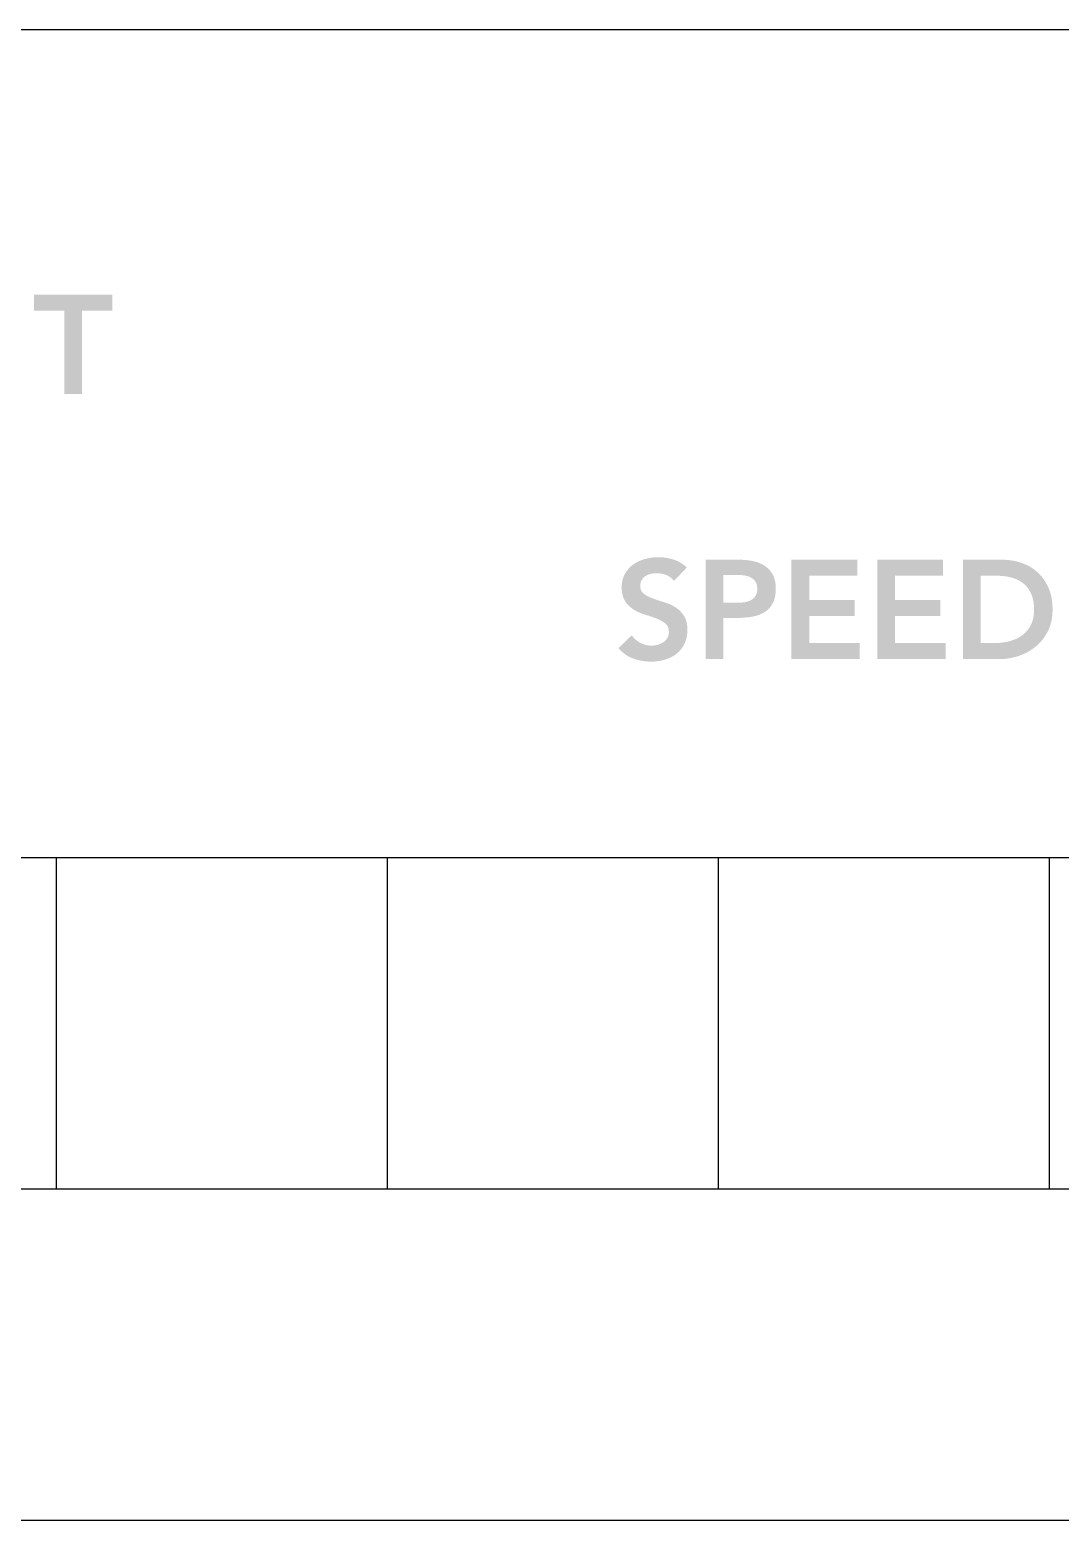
# Model space of a CAD drawing. Header units: millimetres. Extents: x -60 to 60, y -10 to 35.
# Drawn here: x -30.79 to 0.33, y -10 to 35 of the extents above; entities that cross this region are included whole.
import ezdxf

# ---------------------------------------------------------------- set-up
doc = ezdxf.new("R2010")
doc.units = ezdxf.units.MM
doc.header["$MEASUREMENT"] = 0
doc.layers.add('Default', color=178, linetype='Continuous', true_color=0x000000)

msp = doc.modelspace()

# ---------------------------------------------------------------- hatches: boundary and pattern name
at = {"layer": 'Default'}
for points in [[(-29.75, 26.517), (-30.669, 26.517), (-30.669, 27), (-28.297, 27), (-28.297, 26.517), (-29.216, 26.517), (-29.216, 24), (-29.75, 24)], [(-11.339, 18.356), (-11.344, 18.364), (-11.35, 18.371), (-11.355, 18.378), (-11.361, 18.386), (-11.367, 18.393), (-11.373, 18.4), (-11.379, 18.407), (-11.385, 18.413), (-11.391, 18.42), (-11.398, 18.426), (-11.404, 18.433), (-11.411, 18.439), (-11.417, 18.445), (-11.424, 18.451), (-11.431, 18.457), (-11.438, 18.462), (-11.445, 18.468), (-11.452, 18.473), (-11.46, 18.479), (-11.467, 18.484), (-11.475, 18.489), (-11.483, 18.494), (-11.49, 18.499), (-11.498, 18.503), (-11.506, 18.508), (-11.514, 18.512), (-11.523, 18.517), (-11.531, 18.521), (-11.548, 18.529), (-11.566, 18.536), (-11.583, 18.543), (-11.601, 18.549), (-11.619, 18.555), (-11.638, 18.561), (-11.656, 18.566), (-11.674, 18.571), (-11.693, 18.575), (-11.711, 18.579), (-11.73, 18.582), (-11.749, 18.585), (-11.768, 18.588), (-11.787, 18.59), (-11.806, 18.591), (-11.825, 18.592), (-11.845, 18.593), (-11.864, 18.593), (-11.888, 18.593), (-11.911, 18.592), (-11.933, 18.59), (-11.956, 18.588), (-11.978, 18.585), (-12.001, 18.581), (-12.023, 18.577), (-12.044, 18.572), (-12.055, 18.569), (-12.066, 18.566), (-12.076, 18.563), (-12.087, 18.56), (-12.097, 18.556), (-12.107, 18.553), (-12.117, 18.549), (-12.127, 18.544), (-12.137, 18.54), (-12.146, 18.536), (-12.156, 18.531), (-12.165, 18.526), (-12.174, 18.521), (-12.184, 18.515), (-12.192, 18.51), (-12.201, 18.504), (-12.21, 18.498), (-12.218, 18.492), (-12.227, 18.486), (-12.235, 18.479), (-12.242, 18.472), (-12.25, 18.465), (-12.257, 18.458), (-12.264, 18.451), (-12.271, 18.443), (-12.278, 18.435), (-12.284, 18.427), (-12.291, 18.419), (-12.297, 18.41), (-12.303, 18.402), (-12.308, 18.393), (-12.314, 18.383), (-12.316, 18.379), (-12.319, 18.374), (-12.321, 18.369), (-12.323, 18.365), (-12.326, 18.36), (-12.328, 18.355), (-12.33, 18.35), (-12.332, 18.345), (-12.334, 18.34), (-12.336, 18.334), (-12.339, 18.324), (-12.343, 18.313), (-12.345, 18.302), (-12.348, 18.291), (-12.35, 18.28), (-12.352, 18.268), (-12.353, 18.257), (-12.354, 18.245), (-12.355, 18.233), (-12.356, 18.22), (-12.356, 18.208), (-12.356, 18.198), (-12.356, 18.189), (-12.355, 18.18), (-12.354, 18.171), (-12.353, 18.162), (-12.352, 18.153), (-12.351, 18.144), (-12.349, 18.136), (-12.348, 18.128), (-12.346, 18.119), (-12.343, 18.111), (-12.341, 18.103), (-12.338, 18.096), (-12.336, 18.088), (-12.333, 18.08), (-12.329, 18.073), (-12.326, 18.066), (-12.322, 18.059), (-12.319, 18.052), (-12.315, 18.045), (-12.31, 18.038), (-12.306, 18.032), (-12.301, 18.026), (-12.296, 18.019), (-12.291, 18.013), (-12.286, 18.007), (-12.281, 18.001), (-12.275, 17.996), (-12.269, 17.99), (-12.263, 17.985), (-12.257, 17.98), (-12.25, 17.975), (-12.237, 17.965), (-12.223, 17.955), (-12.208, 17.945), (-12.194, 17.936), (-12.179, 17.926), (-12.163, 17.917), (-12.148, 17.908), (-12.131, 17.899), (-12.098, 17.882), (-12.063, 17.866), (-12.026, 17.85), (-11.987, 17.835), (-11.907, 17.805), (-11.823, 17.776), (-11.644, 17.72), (-11.598, 17.706), (-11.553, 17.69), (-11.508, 17.673), (-11.465, 17.655), (-11.423, 17.635), (-11.381, 17.614), (-11.341, 17.591), (-11.301, 17.568), (-11.281, 17.555), (-11.262, 17.542), (-11.244, 17.529), (-11.226, 17.515), (-11.208, 17.501), (-11.19, 17.486), (-11.173, 17.47), (-11.157, 17.454), (-11.141, 17.438), (-11.125, 17.421), (-11.109, 17.404), (-11.094, 17.386), (-11.08, 17.367), (-11.065, 17.349), (-11.052, 17.329), (-11.038, 17.309), (-11.032, 17.299), (-11.025, 17.289), (-11.019, 17.278), (-11.013, 17.267), (-11.008, 17.256), (-11.002, 17.245), (-10.997, 17.234), (-10.992, 17.222), (-10.987, 17.21), (-10.982, 17.198), (-10.978, 17.186), (-10.974, 17.174), (-10.97, 17.161), (-10.966, 17.148), (-10.962, 17.135), (-10.959, 17.122), (-10.955, 17.108), (-10.952, 17.095), (-10.947, 17.067), (-10.943, 17.038), (-10.939, 17.008), (-10.936, 16.978), (-10.934, 16.946), (-10.933, 16.914), (-10.932, 16.881), (-10.933, 16.851), (-10.934, 16.822), (-10.935, 16.793), (-10.938, 16.764), (-10.941, 16.736), (-10.945, 16.709), (-10.949, 16.682), (-10.954, 16.655), (-10.96, 16.629), (-10.967, 16.603), (-10.974, 16.578), (-10.982, 16.554), (-10.991, 16.529), (-11, 16.506), (-11.01, 16.482), (-11.021, 16.46), (-11.033, 16.437), (-11.044, 16.416), (-11.057, 16.394), (-11.07, 16.374), (-11.083, 16.353), (-11.097, 16.333), (-11.111, 16.314), (-11.126, 16.295), (-11.141, 16.277), (-11.156, 16.259), (-11.173, 16.241), (-11.189, 16.224), (-11.206, 16.208), (-11.224, 16.192), (-11.242, 16.176), (-11.261, 16.161), (-11.28, 16.146), (-11.299, 16.132), (-11.319, 16.119), (-11.339, 16.105), (-11.359, 16.093), (-11.38, 16.08), (-11.402, 16.069), (-11.423, 16.057), (-11.445, 16.046), (-11.468, 16.036), (-11.49, 16.026), (-11.514, 16.016), (-11.537, 16.007), (-11.561, 15.999), (-11.585, 15.991), (-11.61, 15.983), (-11.635, 15.976), (-11.66, 15.969), (-11.686, 15.963), (-11.711, 15.957), (-11.737, 15.952), (-11.763, 15.947), (-11.788, 15.942), (-11.815, 15.939), (-11.841, 15.935), (-11.867, 15.932), (-11.894, 15.93), (-11.921, 15.927), (-11.975, 15.925), (-12.03, 15.924), (-12.065, 15.924), (-12.099, 15.925), (-12.134, 15.927), (-12.168, 15.93), (-12.202, 15.933), (-12.236, 15.937), (-12.27, 15.942), (-12.304, 15.947), (-12.338, 15.953), (-12.371, 15.96), (-12.404, 15.968), (-12.437, 15.976), (-12.47, 15.985), (-12.503, 15.995), (-12.535, 16.006), (-12.568, 16.017), (-12.6, 16.029), (-12.631, 16.042), (-12.662, 16.056), (-12.693, 16.072), (-12.722, 16.088), (-12.752, 16.105), (-12.78, 16.123), (-12.808, 16.142), (-12.836, 16.162), (-12.863, 16.183), (-12.889, 16.205), (-12.915, 16.228), (-12.94, 16.252), (-12.965, 16.277), (-12.989, 16.303), (-13.013, 16.331), (-12.61, 16.72), (-12.598, 16.702), (-12.585, 16.684), (-12.571, 16.667), (-12.558, 16.65), (-12.543, 16.634), (-12.528, 16.618), (-12.513, 16.603), (-12.497, 16.588), (-12.481, 16.574), (-12.464, 16.561), (-12.447, 16.547), (-12.429, 16.535), (-12.411, 16.523), (-12.393, 16.511), (-12.373, 16.5), (-12.354, 16.489), (-12.334, 16.479), (-12.314, 16.47), (-12.294, 16.461), (-12.273, 16.453), (-12.253, 16.446), (-12.232, 16.439), (-12.211, 16.433), (-12.19, 16.427), (-12.169, 16.423), (-12.148, 16.418), (-12.126, 16.415), (-12.105, 16.412), (-12.083, 16.41), (-12.061, 16.408), (-12.039, 16.407), (-12.017, 16.407), (-11.994, 16.407), (-11.97, 16.408), (-11.947, 16.41), (-11.924, 16.413), (-11.9, 16.417), (-11.877, 16.421), (-11.854, 16.426), (-11.831, 16.432), (-11.819, 16.435), (-11.807, 16.439), (-11.796, 16.443), (-11.785, 16.447), (-11.774, 16.451), (-11.763, 16.455), (-11.752, 16.459), (-11.742, 16.464), (-11.731, 16.469), (-11.721, 16.474), (-11.71, 16.479), (-11.7, 16.485), (-11.69, 16.49), (-11.68, 16.496), (-11.671, 16.502), (-11.661, 16.508), (-11.652, 16.515), (-11.642, 16.522), (-11.633, 16.529), (-11.625, 16.536), (-11.616, 16.543), (-11.608, 16.55), (-11.6, 16.558), (-11.592, 16.566), (-11.585, 16.574), (-11.577, 16.583), (-11.57, 16.591), (-11.563, 16.6), (-11.557, 16.609), (-11.55, 16.619), (-11.544, 16.628), (-11.538, 16.638), (-11.535, 16.643), (-11.532, 16.648), (-11.53, 16.653), (-11.527, 16.658), (-11.525, 16.663), (-11.522, 16.668), (-11.52, 16.673), (-11.518, 16.678), (-11.516, 16.684), (-11.514, 16.689), (-11.512, 16.694), (-11.51, 16.7), (-11.508, 16.705), (-11.506, 16.711), (-11.503, 16.722), (-11.5, 16.733), (-11.498, 16.745), (-11.496, 16.757), (-11.494, 16.768), (-11.493, 16.78), (-11.492, 16.793), (-11.492, 16.805), (-11.492, 16.818), (-11.492, 16.828), (-11.492, 16.838), (-11.492, 16.848), (-11.493, 16.858), (-11.494, 16.868), (-11.495, 16.877), (-11.497, 16.886), (-11.498, 16.896), (-11.5, 16.905), (-11.502, 16.914), (-11.504, 16.922), (-11.506, 16.931), (-11.509, 16.939), (-11.512, 16.948), (-11.515, 16.956), (-11.518, 16.964), (-11.521, 16.972), (-11.525, 16.98), (-11.529, 16.987), (-11.533, 16.995), (-11.537, 17.002), (-11.542, 17.009), (-11.546, 17.016), (-11.551, 17.023), (-11.556, 17.029), (-11.561, 17.036), (-11.567, 17.042), (-11.573, 17.049), (-11.579, 17.055), (-11.585, 17.061), (-11.591, 17.066), (-11.597, 17.072), (-11.611, 17.083), (-11.625, 17.094), (-11.639, 17.104), (-11.654, 17.115), (-11.669, 17.125), (-11.684, 17.135), (-11.7, 17.145), (-11.716, 17.154), (-11.733, 17.163), (-11.75, 17.173), (-11.767, 17.181), (-11.785, 17.19), (-11.803, 17.198), (-11.822, 17.207), (-11.86, 17.222), (-11.94, 17.253), (-12.024, 17.282), (-12.112, 17.311), (-12.203, 17.339), (-12.25, 17.353), (-12.295, 17.369), (-12.339, 17.386), (-12.382, 17.404), (-12.425, 17.424), (-12.466, 17.444), (-12.507, 17.466), (-12.547, 17.489), (-12.566, 17.502), (-12.585, 17.514), (-12.604, 17.527), (-12.622, 17.541), (-12.64, 17.555), (-12.657, 17.57), (-12.674, 17.585), (-12.691, 17.601), (-12.707, 17.617), (-12.723, 17.633), (-12.738, 17.651), (-12.753, 17.668), (-12.768, 17.686), (-12.782, 17.705), (-12.796, 17.724), (-12.809, 17.744), (-12.816, 17.754), (-12.822, 17.764), (-12.828, 17.774), (-12.834, 17.785), (-12.84, 17.796), (-12.845, 17.807), (-12.851, 17.818), (-12.856, 17.83), (-12.861, 17.842), (-12.865, 17.854), (-12.87, 17.866), (-12.874, 17.878), (-12.878, 17.891), (-12.882, 17.903), (-12.885, 17.916), (-12.889, 17.93), (-12.892, 17.943), (-12.895, 17.957), (-12.9, 17.984), (-12.905, 18.013), (-12.909, 18.043), (-12.912, 18.073), (-12.914, 18.104), (-12.915, 18.137), (-12.915, 18.169), (-12.915, 18.198), (-12.914, 18.227), (-12.912, 18.255), (-12.909, 18.282), (-12.906, 18.309), (-12.902, 18.335), (-12.897, 18.361), (-12.891, 18.387), (-12.885, 18.412), (-12.878, 18.436), (-12.87, 18.46), (-12.862, 18.483), (-12.857, 18.495), (-12.852, 18.506), (-12.847, 18.518), (-12.842, 18.529), (-12.837, 18.54), (-12.831, 18.551), (-12.826, 18.561), (-12.82, 18.572), (-12.808, 18.593), (-12.795, 18.614), (-12.782, 18.634), (-12.769, 18.653), (-12.755, 18.672), (-12.74, 18.691), (-12.725, 18.709), (-12.71, 18.727), (-12.694, 18.745), (-12.678, 18.762), (-12.661, 18.778), (-12.644, 18.794), (-12.626, 18.81), (-12.608, 18.825), (-12.589, 18.84), (-12.57, 18.854), (-12.55, 18.868), (-12.531, 18.881), (-12.51, 18.894), (-12.49, 18.906), (-12.469, 18.918), (-12.448, 18.93), (-12.426, 18.941), (-12.404, 18.952), (-12.382, 18.962), (-12.359, 18.972), (-12.336, 18.981), (-12.313, 18.99), (-12.289, 18.999), (-12.265, 19.007), (-12.241, 19.014), (-12.216, 19.021), (-12.166, 19.034), (-12.116, 19.045), (-12.066, 19.055), (-12.015, 19.063), (-11.964, 19.069), (-11.913, 19.073), (-11.861, 19.075), (-11.809, 19.076), (-11.78, 19.076), (-11.75, 19.075), (-11.721, 19.074), (-11.692, 19.072), (-11.662, 19.069), (-11.633, 19.066), (-11.605, 19.062), (-11.576, 19.058), (-11.547, 19.053), (-11.519, 19.048), (-11.49, 19.042), (-11.462, 19.036), (-11.434, 19.029), (-11.405, 19.021), (-11.377, 19.013), (-11.35, 19.004), (-11.322, 18.995), (-11.295, 18.985), (-11.268, 18.974), (-11.241, 18.962), (-11.215, 18.95), (-11.189, 18.937), (-11.163, 18.923), (-11.138, 18.909), (-11.113, 18.894), (-11.089, 18.878), (-11.065, 18.861), (-11.041, 18.844), (-11.017, 18.826), (-10.994, 18.807), (-10.972, 18.787), (-10.949, 18.767)], [(-7.788, 19), (-5.801, 19), (-5.801, 18.517), (-7.254, 18.517), (-7.254, 17.78), (-5.877, 17.78), (-5.877, 17.297), (-7.254, 17.297), (-7.254, 16.483), (-5.725, 16.483), (-5.725, 16), (-7.788, 16)], [(-5.199, 19), (-3.212, 19), (-3.212, 18.517), (-4.665, 18.517), (-4.665, 17.78), (-3.288, 17.78), (-3.288, 17.297), (-4.665, 17.297), (-4.665, 16.483), (-3.136, 16.483), (-3.136, 16), (-5.199, 16)]]:
    msp.add_hatch(color=256, dxfattribs=at).paths.add_polyline_path(points, flags=0)
h = msp.add_hatch(color=256, dxfattribs=at)
h.paths.add_polyline_path([(-10.377, 19), (-9.369, 19), (-9.315, 18.999), (-9.262, 18.997), (-9.209, 18.994), (-9.156, 18.989), (-9.104, 18.983), (-9.053, 18.976), (-9.002, 18.968), (-8.951, 18.958), (-8.926, 18.952), (-8.902, 18.946), (-8.878, 18.94), (-8.854, 18.933), (-8.83, 18.926), (-8.807, 18.918), (-8.784, 18.91), (-8.762, 18.901), (-8.74, 18.892), (-8.719, 18.882), (-8.698, 18.872), (-8.677, 18.862), (-8.656, 18.851), (-8.636, 18.84), (-8.617, 18.828), (-8.597, 18.816), (-8.579, 18.803), (-8.56, 18.79), (-8.542, 18.776), (-8.525, 18.762), (-8.508, 18.747), (-8.492, 18.731), (-8.476, 18.716), (-8.46, 18.699), (-8.445, 18.682), (-8.431, 18.665), (-8.417, 18.647), (-8.403, 18.628), (-8.39, 18.609), (-8.378, 18.59), (-8.365, 18.569), (-8.354, 18.549), (-8.348, 18.538), (-8.343, 18.527), (-8.338, 18.517), (-8.332, 18.506), (-8.328, 18.494), (-8.323, 18.483), (-8.318, 18.472), (-8.314, 18.46), (-8.31, 18.448), (-8.306, 18.436), (-8.298, 18.412), (-8.292, 18.386), (-8.285, 18.361), (-8.28, 18.334), (-8.276, 18.307), (-8.272, 18.28), (-8.268, 18.251), (-8.266, 18.222), (-8.264, 18.193), (-8.263, 18.162), (-8.263, 18.131), (-8.263, 18.096), (-8.264, 18.062), (-8.266, 18.029), (-8.269, 17.996), (-8.272, 17.965), (-8.276, 17.934), (-8.281, 17.904), (-8.287, 17.875), (-8.294, 17.847), (-8.301, 17.82), (-8.305, 17.806), (-8.309, 17.793), (-8.313, 17.78), (-8.318, 17.767), (-8.322, 17.755), (-8.327, 17.743), (-8.332, 17.731), (-8.337, 17.719), (-8.343, 17.707), (-8.348, 17.696), (-8.354, 17.685), (-8.36, 17.674), (-8.373, 17.652), (-8.386, 17.632), (-8.399, 17.611), (-8.413, 17.592), (-8.428, 17.573), (-8.443, 17.554), (-8.458, 17.537), (-8.475, 17.52), (-8.491, 17.503), (-8.508, 17.487), (-8.526, 17.472), (-8.544, 17.457), (-8.563, 17.443), (-8.583, 17.43), (-8.602, 17.417), (-8.623, 17.405), (-8.644, 17.393), (-8.665, 17.382), (-8.687, 17.371), (-8.709, 17.361), (-8.731, 17.351), (-8.754, 17.342), (-8.778, 17.333), (-8.801, 17.325), (-8.826, 17.317), (-8.85, 17.309), (-8.875, 17.303), (-8.901, 17.296), (-8.926, 17.29), (-8.953, 17.285), (-8.979, 17.28), (-9.006, 17.275), (-9.061, 17.267), (-9.117, 17.261), (-9.173, 17.255), (-9.229, 17.25), (-9.287, 17.246), (-9.344, 17.244), (-9.403, 17.242), (-9.462, 17.242), (-9.843, 17.242), (-9.843, 16), (-10.377, 16)], flags=0)
h.paths.add_polyline_path([(-9.521, 17.699), (-9.843, 17.699), (-9.843, 18.542), (-9.462, 18.542), (-9.408, 18.542), (-9.354, 18.539), (-9.298, 18.535), (-9.242, 18.53), (-9.227, 18.528), (-9.213, 18.526), (-9.199, 18.524), (-9.186, 18.521), (-9.172, 18.519), (-9.159, 18.516), (-9.145, 18.512), (-9.132, 18.509), (-9.12, 18.505), (-9.107, 18.501), (-9.094, 18.497), (-9.082, 18.493), (-9.07, 18.488), (-9.058, 18.483), (-9.046, 18.478), (-9.034, 18.472), (-9.022, 18.467), (-9.011, 18.461), (-9, 18.454), (-8.989, 18.448), (-8.979, 18.441), (-8.969, 18.434), (-8.959, 18.426), (-8.949, 18.418), (-8.94, 18.41), (-8.931, 18.402), (-8.922, 18.393), (-8.913, 18.384), (-8.905, 18.375), (-8.897, 18.365), (-8.889, 18.356), (-8.881, 18.345), (-8.878, 18.34), (-8.874, 18.335), (-8.871, 18.329), (-8.867, 18.324), (-8.864, 18.318), (-8.861, 18.312), (-8.858, 18.306), (-8.855, 18.3), (-8.853, 18.294), (-8.85, 18.288), (-8.848, 18.282), (-8.845, 18.275), (-8.843, 18.269), (-8.841, 18.262), (-8.839, 18.255), (-8.837, 18.248), (-8.835, 18.241), (-8.833, 18.234), (-8.832, 18.227), (-8.83, 18.22), (-8.828, 18.205), (-8.826, 18.189), (-8.824, 18.173), (-8.823, 18.157), (-8.822, 18.14), (-8.822, 18.123), (-8.822, 18.104), (-8.823, 18.086), (-8.824, 18.068), (-8.826, 18.051), (-8.828, 18.034), (-8.83, 18.026), (-8.831, 18.018), (-8.833, 18.01), (-8.835, 18.002), (-8.836, 17.995), (-8.838, 17.987), (-8.841, 17.98), (-8.843, 17.973), (-8.845, 17.966), (-8.848, 17.959), (-8.85, 17.952), (-8.853, 17.945), (-8.856, 17.939), (-8.859, 17.932), (-8.862, 17.926), (-8.865, 17.92), (-8.869, 17.914), (-8.872, 17.908), (-8.876, 17.902), (-8.88, 17.896), (-8.884, 17.891), (-8.888, 17.886), (-8.896, 17.875), (-8.905, 17.865), (-8.914, 17.855), (-8.923, 17.846), (-8.932, 17.837), (-8.942, 17.828), (-8.952, 17.82), (-8.963, 17.811), (-8.974, 17.804), (-8.985, 17.796), (-8.996, 17.789), (-9.008, 17.782), (-9.02, 17.776), (-9.032, 17.77), (-9.044, 17.764), (-9.057, 17.758), (-9.07, 17.753), (-9.083, 17.748), (-9.097, 17.744), (-9.11, 17.739), (-9.124, 17.735), (-9.138, 17.731), (-9.152, 17.728), (-9.166, 17.725), (-9.18, 17.722), (-9.194, 17.719), (-9.209, 17.716), (-9.224, 17.714), (-9.238, 17.712), (-9.253, 17.71), (-9.269, 17.709), (-9.284, 17.708), (-9.405, 17.701), (-9.463, 17.7)], flags=0)
h = msp.add_hatch(color=256, dxfattribs=at)
h.paths.add_polyline_path([(-2.61, 19), (-1.428, 19), (-1.391, 19), (-1.354, 18.999), (-1.317, 18.997), (-1.281, 18.994), (-1.245, 18.991), (-1.208, 18.987), (-1.172, 18.983), (-1.137, 18.977), (-1.101, 18.971), (-1.065, 18.964), (-1.03, 18.957), (-0.995, 18.949), (-0.96, 18.94), (-0.925, 18.93), (-0.89, 18.92), (-0.856, 18.909), (-0.822, 18.897), (-0.788, 18.885), (-0.755, 18.871), (-0.722, 18.857), (-0.69, 18.843), (-0.658, 18.827), (-0.627, 18.811), (-0.596, 18.794), (-0.566, 18.776), (-0.536, 18.758), (-0.507, 18.739), (-0.479, 18.719), (-0.45, 18.698), (-0.423, 18.676), (-0.395, 18.654), (-0.369, 18.631), (-0.342, 18.608), (-0.317, 18.583), (-0.292, 18.558), (-0.268, 18.532), (-0.245, 18.506), (-0.222, 18.478), (-0.199, 18.45), (-0.178, 18.421), (-0.157, 18.391), (-0.137, 18.361), (-0.117, 18.33), (-0.099, 18.298), (-0.08, 18.265), (-0.063, 18.232), (-0.046, 18.198), (-0.03, 18.163), (-0.014, 18.128), (0, 18.091), (0.014, 18.054), (0.026, 18.016), (0.037, 17.977), (0.048, 17.938), (0.057, 17.898), (0.066, 17.856), (0.073, 17.815), (0.08, 17.772), (0.085, 17.729), (0.09, 17.684), (0.093, 17.64), (0.095, 17.594), (0.097, 17.547), (0.097, 17.5), (0.097, 17.452), (0.095, 17.405), (0.092, 17.359), (0.088, 17.314), (0.083, 17.269), (0.077, 17.225), (0.069, 17.182), (0.061, 17.14), (0.051, 17.099), (0.04, 17.059), (0.028, 17.019), (0.015, 16.98), (0.001, 16.942), (-0.014, 16.905), (-0.031, 16.868), (-0.049, 16.833), (-0.067, 16.798), (-0.087, 16.764), (-0.107, 16.73), (-0.127, 16.698), (-0.148, 16.666), (-0.17, 16.635), (-0.193, 16.605), (-0.216, 16.575), (-0.24, 16.546), (-0.265, 16.518), (-0.29, 16.491), (-0.316, 16.465), (-0.342, 16.439), (-0.369, 16.414), (-0.397, 16.39), (-0.426, 16.367), (-0.455, 16.344), (-0.484, 16.322), (-0.514, 16.301), (-0.544, 16.28), (-0.575, 16.26), (-0.606, 16.241), (-0.638, 16.223), (-0.669, 16.206), (-0.702, 16.189), (-0.734, 16.173), (-0.767, 16.157), (-0.801, 16.142), (-0.835, 16.129), (-0.869, 16.115), (-0.904, 16.103), (-0.939, 16.091), (-0.974, 16.08), (-1.009, 16.07), (-1.044, 16.06), (-1.079, 16.051), (-1.114, 16.043), (-1.148, 16.036), (-1.183, 16.029), (-1.218, 16.023), (-1.252, 16.017), (-1.287, 16.013), (-1.321, 16.009), (-1.355, 16.006), (-1.389, 16.003), (-1.424, 16.001), (-1.458, 16), (-1.492, 16), (-2.61, 16)], flags=0)
h.paths.add_polyline_path([(-1.678, 16.483), (-2.076, 16.483), (-2.076, 18.517), (-1.589, 18.517), (-1.528, 18.516), (-1.469, 18.513), (-1.41, 18.509), (-1.353, 18.503), (-1.298, 18.495), (-1.27, 18.49), (-1.243, 18.485), (-1.216, 18.479), (-1.19, 18.473), (-1.164, 18.467), (-1.138, 18.46), (-1.112, 18.452), (-1.087, 18.444), (-1.063, 18.436), (-1.038, 18.427), (-1.015, 18.418), (-0.991, 18.408), (-0.968, 18.398), (-0.946, 18.387), (-0.924, 18.375), (-0.902, 18.363), (-0.881, 18.351), (-0.86, 18.338), (-0.84, 18.325), (-0.82, 18.311), (-0.801, 18.297), (-0.782, 18.282), (-0.763, 18.266), (-0.745, 18.25), (-0.728, 18.234), (-0.711, 18.217), (-0.694, 18.199), (-0.678, 18.181), (-0.663, 18.162), (-0.648, 18.142), (-0.633, 18.122), (-0.619, 18.102), (-0.606, 18.081), (-0.593, 18.059), (-0.581, 18.037), (-0.569, 18.014), (-0.557, 17.99), (-0.547, 17.966), (-0.536, 17.941), (-0.527, 17.916), (-0.518, 17.89), (-0.51, 17.864), (-0.502, 17.837), (-0.495, 17.809), (-0.489, 17.781), (-0.483, 17.752), (-0.478, 17.723), (-0.474, 17.693), (-0.47, 17.662), (-0.467, 17.631), (-0.465, 17.599), (-0.463, 17.567), (-0.462, 17.534), (-0.462, 17.5), (-0.462, 17.466), (-0.463, 17.432), (-0.465, 17.4), (-0.468, 17.367), (-0.471, 17.336), (-0.475, 17.305), (-0.48, 17.275), (-0.486, 17.245), (-0.492, 17.216), (-0.499, 17.188), (-0.507, 17.16), (-0.515, 17.133), (-0.525, 17.107), (-0.535, 17.081), (-0.546, 17.056), (-0.551, 17.044), (-0.557, 17.032), (-0.569, 17.008), (-0.582, 16.985), (-0.595, 16.962), (-0.609, 16.94), (-0.624, 16.918), (-0.639, 16.897), (-0.654, 16.877), (-0.67, 16.857), (-0.687, 16.838), (-0.704, 16.819), (-0.721, 16.801), (-0.74, 16.783), (-0.758, 16.766), (-0.778, 16.75), (-0.797, 16.734), (-0.818, 16.718), (-0.839, 16.703), (-0.86, 16.689), (-0.882, 16.675), (-0.904, 16.662), (-0.927, 16.649), (-0.95, 16.637), (-0.973, 16.625), (-0.997, 16.613), (-1.022, 16.602), (-1.047, 16.592), (-1.072, 16.582), (-1.098, 16.573), (-1.124, 16.564), (-1.151, 16.556), (-1.178, 16.548), (-1.206, 16.54), (-1.262, 16.527), (-1.318, 16.515), (-1.376, 16.505), (-1.435, 16.497), (-1.494, 16.491), (-1.555, 16.487), (-1.616, 16.484)], flags=0)

# ---------------------------------------------------------------- linework, layer by layer
for points in [[(-60, -10), (60, -10), (60, 35), (-60, 35)], [(-50, 0), (50, 0), (50, 10), (-50, 10)]]:
    msp.add_lwpolyline(points, close=True, dxfattribs=at)
for points in [[(-30, 10), (-30, 0)], [(-20, 10), (-20, 0)], [(-10, 10), (-10, 0)], [(0, 10), (0, 0)]]:
    msp.add_lwpolyline(points, dxfattribs=at)

doc.saveas('drawing.dxf')
